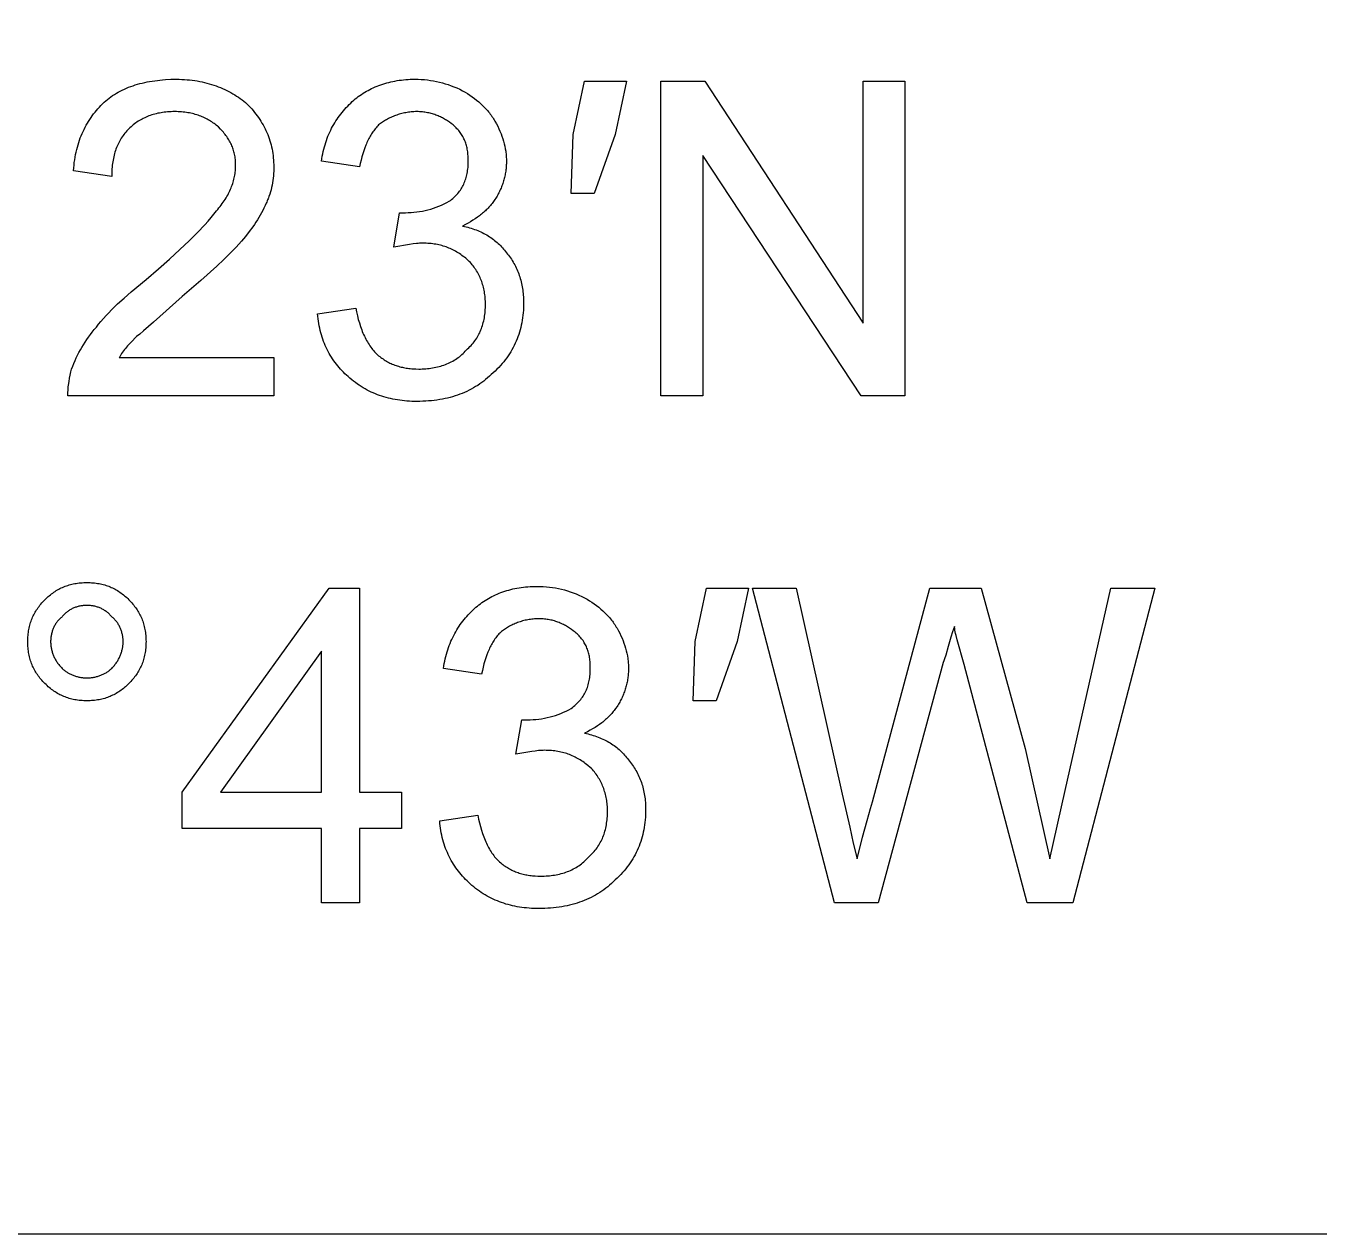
# Model space of a CAD drawing. Header units: millimetres. Extents: x 6840 to 12281, y 13072 to 17462.
# Drawn here: x 7266.2 to 7335.9, y 15221 to 15286.1 of the extents above; entities that cross this region are included whole.
import ezdxf

# ---------------------------------------------------------------- set-up
doc = ezdxf.new("R2010")
doc.units = ezdxf.units.MM
doc.header["$LTSCALE"] = 100
doc.header["$MEASUREMENT"] = 0
doc.layers.add('CUT', color=3, linetype='Continuous')
doc.layers.add('text', color=1, linetype='Continuous')

msp = doc.modelspace()

# ---------------------------------------------------------------- linework, layer by layer
at = {"layer": 'CUT'}
msp.add_lwpolyline([(7107.486, 16314.987), (8601.486, 16314.987), (8601.486, 15220.987), (7107.486, 15220.987), (7107.486, 16314.987)], dxfattribs=at)
at = {"layer": 'text'}
for points in [[(7279.595, 15268.197), (7279.595, 15266.143), (7268.506, 15266.143), (7268.507, 15266.24), (7268.51, 15266.336), (7268.516, 15266.431), (7268.523, 15266.527), (7268.533, 15266.622), (7268.544, 15266.716), (7268.57, 15266.901), (7268.601, 15267.081), (7268.636, 15267.255), (7268.673, 15267.422), (7268.711, 15267.581), (7268.77, 15267.734), (7268.832, 15267.884), (7268.896, 15268.033), (7268.963, 15268.179), (7269.033, 15268.324), (7269.106, 15268.467), (7269.183, 15268.609), (7269.263, 15268.749), (7269.347, 15268.888), (7269.434, 15269.026), (7269.525, 15269.163), (7269.621, 15269.299), (7269.72, 15269.435), (7269.824, 15269.57), (7269.933, 15269.705), (7270.046, 15269.84), (7270.165, 15269.994), (7270.291, 15270.148), (7270.424, 15270.303), (7270.564, 15270.458), (7270.711, 15270.613), (7270.863, 15270.769), (7271.188, 15271.085), (7271.537, 15271.405), (7271.909, 15271.731), (7272.716, 15272.407), (7273.38, 15272.97), (7273.988, 15273.504), (7274.54, 15274.01), (7275.039, 15274.486), (7275.484, 15274.934), (7275.878, 15275.353), (7276.056, 15275.551), (7276.221, 15275.742), (7276.374, 15275.926), (7276.515, 15276.103), (7276.581, 15276.18), (7276.645, 15276.257), (7276.706, 15276.334), (7276.765, 15276.411), (7276.822, 15276.488), (7276.876, 15276.565), (7276.929, 15276.642), (7276.978, 15276.719), (7277.026, 15276.796), (7277.071, 15276.873), (7277.115, 15276.95), (7277.155, 15277.028), (7277.194, 15277.105), (7277.231, 15277.182), (7277.265, 15277.259), (7277.298, 15277.336), (7277.328, 15277.413), (7277.356, 15277.49), (7277.382, 15277.567), (7277.406, 15277.644), (7277.428, 15277.721), (7277.448, 15277.798), (7277.466, 15277.875), (7277.482, 15277.952), (7277.496, 15278.029), (7277.508, 15278.106), (7277.519, 15278.183), (7277.527, 15278.26), (7277.533, 15278.337), (7277.538, 15278.414), (7277.541, 15278.491), (7277.542, 15278.568), (7277.541, 15278.644), (7277.538, 15278.719), (7277.533, 15278.794), (7277.527, 15278.867), (7277.519, 15278.939), (7277.509, 15279.009), (7277.497, 15279.079), (7277.484, 15279.149), (7277.468, 15279.217), (7277.451, 15279.284), (7277.432, 15279.35), (7277.412, 15279.416), (7277.389, 15279.481), (7277.365, 15279.545), (7277.338, 15279.609), (7277.311, 15279.672), (7277.281, 15279.734), (7277.249, 15279.796), (7277.216, 15279.857), (7277.181, 15279.917), (7277.144, 15279.978), (7277.105, 15280.037), (7277.064, 15280.097), (7277.022, 15280.156), (7276.977, 15280.215), (7276.931, 15280.273), (7276.884, 15280.332), (7276.834, 15280.39), (7276.783, 15280.448), (7276.729, 15280.506), (7276.617, 15280.621), (7276.559, 15280.669), (7276.501, 15280.715), (7276.441, 15280.76), (7276.381, 15280.804), (7276.32, 15280.847), (7276.259, 15280.888), (7276.196, 15280.928), (7276.133, 15280.966), (7276.069, 15281.004), (7276.003, 15281.039), (7275.937, 15281.074), (7275.87, 15281.107), (7275.802, 15281.138), (7275.733, 15281.169), (7275.662, 15281.197), (7275.591, 15281.225), (7275.518, 15281.25), (7275.444, 15281.274), (7275.368, 15281.297), (7275.292, 15281.318), (7275.214, 15281.338), (7275.134, 15281.356), (7275.054, 15281.372), (7274.971, 15281.387), (7274.888, 15281.4), (7274.802, 15281.411), (7274.715, 15281.421), (7274.627, 15281.429), (7274.537, 15281.435), (7274.445, 15281.439), (7274.351, 15281.442), (7274.256, 15281.443), (7274.16, 15281.442), (7274.066, 15281.439), (7273.972, 15281.435), (7273.88, 15281.428), (7273.789, 15281.42), (7273.7, 15281.41), (7273.611, 15281.399), (7273.524, 15281.385), (7273.438, 15281.37), (7273.353, 15281.353), (7273.27, 15281.334), (7273.187, 15281.313), (7273.106, 15281.29), (7273.026, 15281.266), (7272.947, 15281.24), (7272.87, 15281.212), (7272.793, 15281.182), (7272.718, 15281.15), (7272.644, 15281.117), (7272.571, 15281.082), (7272.5, 15281.045), (7272.429, 15281.006), (7272.36, 15280.965), (7272.292, 15280.923), (7272.225, 15280.879), (7272.16, 15280.833), (7272.095, 15280.785), (7272.032, 15280.735), (7271.97, 15280.684), (7271.909, 15280.631), (7271.85, 15280.576), (7271.791, 15280.519), (7271.735, 15280.46), (7271.68, 15280.401), (7271.626, 15280.34), (7271.575, 15280.278), (7271.525, 15280.214), (7271.477, 15280.15), (7271.431, 15280.084), (7271.387, 15280.016), (7271.345, 15279.948), (7271.304, 15279.878), (7271.265, 15279.806), (7271.228, 15279.734), (7271.193, 15279.659), (7271.16, 15279.584), (7271.128, 15279.506), (7271.098, 15279.428), (7271.07, 15279.347), (7271.044, 15279.266), (7271.02, 15279.183), (7270.997, 15279.098), (7270.976, 15279.011), (7270.958, 15278.923), (7270.94, 15278.834), (7270.925, 15278.743), (7270.912, 15278.65), (7270.9, 15278.555), (7270.89, 15278.459), (7270.882, 15278.361), (7270.875, 15278.261), (7270.871, 15278.16), (7270.868, 15278.057), (7270.867, 15277.952), (7268.814, 15278.26), (7268.825, 15278.412), (7268.839, 15278.562), (7268.856, 15278.708), (7268.876, 15278.852), (7268.899, 15278.993), (7268.924, 15279.132), (7268.953, 15279.267), (7268.984, 15279.4), (7269.018, 15279.531), (7269.054, 15279.659), (7269.093, 15279.784), (7269.135, 15279.908), (7269.179, 15280.028), (7269.226, 15280.147), (7269.275, 15280.263), (7269.327, 15280.377), (7269.381, 15280.49), (7269.438, 15280.6), (7269.497, 15280.708), (7269.558, 15280.814), (7269.621, 15280.918), (7269.687, 15281.02), (7269.755, 15281.121), (7269.824, 15281.22), (7269.896, 15281.317), (7269.971, 15281.413), (7270.047, 15281.507), (7270.125, 15281.599), (7270.205, 15281.691), (7270.287, 15281.78), (7270.371, 15281.869), (7270.457, 15281.956), (7270.544, 15282.032), (7270.635, 15282.105), (7270.727, 15282.176), (7270.822, 15282.245), (7270.919, 15282.311), (7271.019, 15282.375), (7271.121, 15282.436), (7271.225, 15282.495), (7271.331, 15282.552), (7271.44, 15282.606), (7271.551, 15282.658), (7271.664, 15282.707), (7271.779, 15282.754), (7271.897, 15282.798), (7272.016, 15282.841), (7272.138, 15282.88), (7272.262, 15282.918), (7272.388, 15282.953), (7272.516, 15282.985), (7272.646, 15283.015), (7272.778, 15283.043), (7272.912, 15283.068), (7273.048, 15283.091), (7273.186, 15283.111), (7273.326, 15283.129), (7273.467, 15283.145), (7273.611, 15283.158), (7273.757, 15283.169), (7274.054, 15283.184), (7274.358, 15283.188), (7274.502, 15283.187), (7274.645, 15283.182), (7274.786, 15283.175), (7274.926, 15283.165), (7275.065, 15283.152), (7275.202, 15283.136), (7275.338, 15283.117), (7275.472, 15283.095), (7275.605, 15283.071), (7275.736, 15283.044), (7275.866, 15283.015), (7275.994, 15282.983), (7276.12, 15282.948), (7276.245, 15282.911), (7276.368, 15282.871), (7276.489, 15282.829), (7276.608, 15282.784), (7276.726, 15282.738), (7276.842, 15282.688), (7276.956, 15282.637), (7277.067, 15282.583), (7277.177, 15282.527), (7277.285, 15282.469), (7277.391, 15282.409), (7277.494, 15282.346), (7277.596, 15282.282), (7277.695, 15282.215), (7277.792, 15282.147), (7277.887, 15282.076), (7277.98, 15282.004), (7278.07, 15281.93), (7278.158, 15281.854), (7278.243, 15281.766), (7278.326, 15281.678), (7278.407, 15281.588), (7278.485, 15281.497), (7278.56, 15281.405), (7278.633, 15281.312), (7278.704, 15281.218), (7278.772, 15281.122), (7278.838, 15281.025), (7278.901, 15280.927), (7278.961, 15280.828), (7279.019, 15280.727), (7279.074, 15280.626), (7279.126, 15280.523), (7279.176, 15280.419), (7279.223, 15280.313), (7279.267, 15280.207), (7279.309, 15280.099), (7279.348, 15279.99), (7279.384, 15279.88), (7279.417, 15279.769), (7279.448, 15279.656), (7279.476, 15279.543), (7279.5, 15279.428), (7279.523, 15279.312), (7279.542, 15279.194), (7279.558, 15279.076), (7279.571, 15278.956), (7279.582, 15278.835), (7279.589, 15278.713), (7279.594, 15278.59), (7279.595, 15278.465), (7279.594, 15278.348), (7279.59, 15278.23), (7279.584, 15278.109), (7279.574, 15277.987), (7279.562, 15277.864), (7279.546, 15277.739), (7279.528, 15277.615), (7279.505, 15277.49), (7279.479, 15277.364), (7279.45, 15277.24), (7279.416, 15277.116), (7279.379, 15276.992), (7279.337, 15276.87), (7279.314, 15276.81), (7279.291, 15276.75), (7279.266, 15276.69), (7279.24, 15276.631), (7279.213, 15276.572), (7279.184, 15276.514), (7279.125, 15276.38), (7279.064, 15276.249), (7279, 15276.119), (7278.933, 15275.991), (7278.862, 15275.864), (7278.789, 15275.738), (7278.713, 15275.612), (7278.633, 15275.487), (7278.549, 15275.362), (7278.461, 15275.237), (7278.275, 15274.984), (7278.071, 15274.726), (7277.85, 15274.46), (7277.565, 15274.147), (7277.251, 15273.822), (7276.906, 15273.482), (7276.528, 15273.126), (7275.669, 15272.352), (7274.666, 15271.483), (7273.126, 15270.097), (7272.587, 15269.634), (7272.375, 15269.461), (7272.202, 15269.326), (7271.913, 15269.034), (7271.783, 15268.897), (7271.722, 15268.829), (7271.663, 15268.762), (7271.607, 15268.694), (7271.552, 15268.627), (7271.501, 15268.558), (7271.451, 15268.489), (7271.404, 15268.419), (7271.36, 15268.347), (7271.338, 15268.31), (7271.318, 15268.273), (7271.298, 15268.235), (7271.278, 15268.197), (7279.595, 15268.197)], [(7281.957, 15270.559), (7284.01, 15270.867), (7284.051, 15270.657), (7284.097, 15270.453), (7284.148, 15270.254), (7284.203, 15270.061), (7284.263, 15269.874), (7284.295, 15269.783), (7284.328, 15269.693), (7284.362, 15269.606), (7284.398, 15269.519), (7284.435, 15269.435), (7284.472, 15269.352), (7284.512, 15269.271), (7284.552, 15269.192), (7284.593, 15269.115), (7284.636, 15269.04), (7284.68, 15268.966), (7284.725, 15268.895), (7284.772, 15268.826), (7284.819, 15268.759), (7284.868, 15268.693), (7284.918, 15268.63), (7284.969, 15268.57), (7285.021, 15268.511), (7285.075, 15268.455), (7285.129, 15268.401), (7285.185, 15268.349), (7285.243, 15268.3), (7285.301, 15268.252), (7285.359, 15268.207), (7285.419, 15268.163), (7285.478, 15268.121), (7285.539, 15268.081), (7285.6, 15268.043), (7285.662, 15268.006), (7285.724, 15267.971), (7285.787, 15267.937), (7285.85, 15267.905), (7285.914, 15267.875), (7285.979, 15267.847), (7286.044, 15267.82), (7286.11, 15267.794), (7286.177, 15267.77), (7286.244, 15267.748), (7286.311, 15267.727), (7286.38, 15267.707), (7286.449, 15267.689), (7286.518, 15267.673), (7286.588, 15267.658), (7286.659, 15267.644), (7286.73, 15267.632), (7286.802, 15267.621), (7286.875, 15267.611), (7286.948, 15267.603), (7287.021, 15267.596), (7287.096, 15267.591), (7287.246, 15267.583), (7287.399, 15267.581), (7287.495, 15267.582), (7287.59, 15267.585), (7287.685, 15267.589), (7287.779, 15267.596), (7287.872, 15267.604), (7287.964, 15267.614), (7288.056, 15267.626), (7288.147, 15267.64), (7288.236, 15267.656), (7288.325, 15267.674), (7288.413, 15267.694), (7288.5, 15267.716), (7288.586, 15267.74), (7288.67, 15267.766), (7288.754, 15267.795), (7288.836, 15267.825), (7288.918, 15267.857), (7288.998, 15267.892), (7289.076, 15267.928), (7289.154, 15267.967), (7289.23, 15268.008), (7289.304, 15268.051), (7289.378, 15268.096), (7289.449, 15268.144), (7289.52, 15268.194), (7289.588, 15268.246), (7289.655, 15268.3), (7289.721, 15268.357), (7289.785, 15268.416), (7289.847, 15268.478), (7289.907, 15268.542), (7289.966, 15268.608), (7290.032, 15268.666), (7290.096, 15268.726), (7290.157, 15268.786), (7290.216, 15268.848), (7290.273, 15268.912), (7290.328, 15268.976), (7290.38, 15269.041), (7290.43, 15269.108), (7290.477, 15269.176), (7290.523, 15269.245), (7290.566, 15269.316), (7290.607, 15269.387), (7290.645, 15269.46), (7290.682, 15269.534), (7290.717, 15269.609), (7290.749, 15269.686), (7290.779, 15269.763), (7290.807, 15269.842), (7290.833, 15269.922), (7290.857, 15270.004), (7290.879, 15270.086), (7290.899, 15270.17), (7290.917, 15270.254), (7290.933, 15270.34), (7290.947, 15270.428), (7290.96, 15270.516), (7290.97, 15270.606), (7290.978, 15270.697), (7290.985, 15270.789), (7290.989, 15270.882), (7290.992, 15270.976), (7290.993, 15271.072), (7290.992, 15271.158), (7290.989, 15271.244), (7290.985, 15271.329), (7290.978, 15271.414), (7290.97, 15271.497), (7290.96, 15271.58), (7290.948, 15271.663), (7290.935, 15271.744), (7290.92, 15271.825), (7290.902, 15271.905), (7290.884, 15271.984), (7290.863, 15272.063), (7290.84, 15272.141), (7290.816, 15272.217), (7290.79, 15272.293), (7290.762, 15272.368), (7290.732, 15272.443), (7290.7, 15272.516), (7290.667, 15272.588), (7290.632, 15272.659), (7290.595, 15272.73), (7290.556, 15272.799), (7290.515, 15272.867), (7290.473, 15272.935), (7290.429, 15273.001), (7290.383, 15273.066), (7290.335, 15273.13), (7290.285, 15273.193), (7290.234, 15273.255), (7290.18, 15273.316), (7290.125, 15273.375), (7290.069, 15273.434), (7289.934, 15273.546), (7289.866, 15273.599), (7289.798, 15273.65), (7289.73, 15273.7), (7289.662, 15273.748), (7289.594, 15273.794), (7289.525, 15273.838), (7289.455, 15273.88), (7289.385, 15273.921), (7289.315, 15273.96), (7289.244, 15273.997), (7289.172, 15274.032), (7289.099, 15274.065), (7289.026, 15274.097), (7288.952, 15274.127), (7288.877, 15274.155), (7288.801, 15274.181), (7288.724, 15274.205), (7288.646, 15274.228), (7288.566, 15274.249), (7288.486, 15274.268), (7288.404, 15274.285), (7288.321, 15274.3), (7288.237, 15274.314), (7288.151, 15274.325), (7288.064, 15274.335), (7287.975, 15274.343), (7287.885, 15274.35), (7287.793, 15274.354), (7287.7, 15274.357), (7287.604, 15274.358), (7287.526, 15274.357), (7287.445, 15274.353), (7287.362, 15274.348), (7287.277, 15274.34), (7287.099, 15274.32), (7286.911, 15274.294), (7286.064, 15274.152), (7286.372, 15276.001), (7286.68, 15276.001), (7286.834, 15276.003), (7286.988, 15276.01), (7287.142, 15276.022), (7287.295, 15276.039), (7287.447, 15276.061), (7287.599, 15276.087), (7287.75, 15276.119), (7287.899, 15276.155), (7288.048, 15276.196), (7288.195, 15276.241), (7288.341, 15276.292), (7288.485, 15276.347), (7288.627, 15276.407), (7288.768, 15276.472), (7288.906, 15276.542), (7289.042, 15276.617), (7289.108, 15276.666), (7289.172, 15276.715), (7289.233, 15276.767), (7289.292, 15276.819), (7289.349, 15276.872), (7289.403, 15276.927), (7289.456, 15276.983), (7289.505, 15277.04), (7289.553, 15277.099), (7289.598, 15277.158), (7289.642, 15277.219), (7289.683, 15277.281), (7289.721, 15277.344), (7289.758, 15277.409), (7289.792, 15277.474), (7289.825, 15277.541), (7289.855, 15277.609), (7289.883, 15277.678), (7289.909, 15277.748), (7289.933, 15277.82), (7289.955, 15277.893), (7289.975, 15277.967), (7289.993, 15278.042), (7290.009, 15278.118), (7290.023, 15278.196), (7290.035, 15278.275), (7290.046, 15278.355), (7290.054, 15278.436), (7290.06, 15278.519), (7290.065, 15278.602), (7290.068, 15278.687), (7290.069, 15278.773), (7290.066, 15278.925), (7290.063, 15278.999), (7290.059, 15279.072), (7290.053, 15279.143), (7290.046, 15279.214), (7290.037, 15279.284), (7290.027, 15279.352), (7290.015, 15279.42), (7290.002, 15279.486), (7289.987, 15279.552), (7289.971, 15279.616), (7289.953, 15279.679), (7289.933, 15279.742), (7289.912, 15279.803), (7289.889, 15279.864), (7289.864, 15279.924), (7289.837, 15279.983), (7289.808, 15280.041), (7289.778, 15280.098), (7289.745, 15280.154), (7289.711, 15280.209), (7289.674, 15280.264), (7289.635, 15280.318), (7289.595, 15280.371), (7289.552, 15280.424), (7289.507, 15280.475), (7289.459, 15280.526), (7289.41, 15280.577), (7289.358, 15280.627), (7289.304, 15280.676), (7289.247, 15280.724), (7289.15, 15280.8), (7289.05, 15280.873), (7288.947, 15280.943), (7288.894, 15280.977), (7288.841, 15281.01), (7288.787, 15281.042), (7288.733, 15281.073), (7288.677, 15281.103), (7288.621, 15281.132), (7288.564, 15281.16), (7288.506, 15281.187), (7288.447, 15281.213), (7288.387, 15281.237), (7288.327, 15281.261), (7288.265, 15281.283), (7288.203, 15281.304), (7288.139, 15281.324), (7288.075, 15281.342), (7288.009, 15281.359), (7287.943, 15281.374), (7287.875, 15281.388), (7287.807, 15281.401), (7287.737, 15281.412), (7287.667, 15281.421), (7287.595, 15281.429), (7287.522, 15281.435), (7287.448, 15281.439), (7287.373, 15281.442), (7287.296, 15281.443), (7287.22, 15281.442), (7287.143, 15281.439), (7287.068, 15281.435), (7286.993, 15281.429), (7286.919, 15281.421), (7286.846, 15281.412), (7286.773, 15281.401), (7286.701, 15281.388), (7286.63, 15281.374), (7286.559, 15281.359), (7286.49, 15281.342), (7286.421, 15281.324), (7286.353, 15281.304), (7286.286, 15281.283), (7286.219, 15281.261), (7286.154, 15281.237), (7286.089, 15281.213), (7286.026, 15281.187), (7285.963, 15281.16), (7285.901, 15281.132), (7285.841, 15281.103), (7285.781, 15281.073), (7285.722, 15281.042), (7285.665, 15281.01), (7285.608, 15280.977), (7285.552, 15280.943), (7285.498, 15280.908), (7285.445, 15280.873), (7285.392, 15280.837), (7285.341, 15280.8), (7285.291, 15280.762), (7285.243, 15280.724), (7285.195, 15280.675), (7285.149, 15280.625), (7285.104, 15280.574), (7285.059, 15280.522), (7285.017, 15280.468), (7284.975, 15280.413), (7284.934, 15280.357), (7284.894, 15280.299), (7284.856, 15280.24), (7284.818, 15280.179), (7284.782, 15280.118), (7284.746, 15280.054), (7284.712, 15279.99), (7284.678, 15279.924), (7284.645, 15279.856), (7284.614, 15279.787), (7284.583, 15279.717), (7284.553, 15279.644), (7284.496, 15279.496), (7284.442, 15279.341), (7284.391, 15279.179), (7284.343, 15279.011), (7284.298, 15278.836), (7284.256, 15278.654), (7284.216, 15278.465), (7282.162, 15278.773), (7282.183, 15278.907), (7282.205, 15279.038), (7282.231, 15279.167), (7282.258, 15279.293), (7282.288, 15279.418), (7282.32, 15279.54), (7282.355, 15279.66), (7282.392, 15279.777), (7282.431, 15279.893), (7282.472, 15280.007), (7282.515, 15280.118), (7282.561, 15280.228), (7282.609, 15280.335), (7282.659, 15280.441), (7282.711, 15280.545), (7282.765, 15280.647), (7282.822, 15280.747), (7282.88, 15280.846), (7282.941, 15280.942), (7283.003, 15281.037), (7283.068, 15281.131), (7283.135, 15281.222), (7283.203, 15281.312), (7283.274, 15281.401), (7283.347, 15281.488), (7283.421, 15281.574), (7283.498, 15281.658), (7283.576, 15281.741), (7283.656, 15281.822), (7283.738, 15281.902), (7283.822, 15281.981), (7283.908, 15282.059), (7283.986, 15282.125), (7284.065, 15282.19), (7284.147, 15282.253), (7284.23, 15282.314), (7284.315, 15282.373), (7284.402, 15282.43), (7284.49, 15282.485), (7284.58, 15282.539), (7284.672, 15282.59), (7284.765, 15282.639), (7284.86, 15282.687), (7284.956, 15282.732), (7285.055, 15282.775), (7285.154, 15282.817), (7285.255, 15282.856), (7285.358, 15282.893), (7285.462, 15282.928), (7285.568, 15282.961), (7285.675, 15282.992), (7285.784, 15283.02), (7285.894, 15283.047), (7286.005, 15283.071), (7286.118, 15283.093), (7286.232, 15283.113), (7286.348, 15283.13), (7286.465, 15283.146), (7286.583, 15283.159), (7286.703, 15283.169), (7286.824, 15283.178), (7286.946, 15283.184), (7287.069, 15283.187), (7287.194, 15283.188), (7287.366, 15283.186), (7287.535, 15283.179), (7287.703, 15283.167), (7287.869, 15283.15), (7288.033, 15283.128), (7288.195, 15283.102), (7288.356, 15283.07), (7288.516, 15283.034), (7288.674, 15282.993), (7288.831, 15282.948), (7288.987, 15282.897), (7289.143, 15282.842), (7289.298, 15282.782), (7289.452, 15282.717), (7289.606, 15282.647), (7289.761, 15282.572), (7289.894, 15282.494), (7290.025, 15282.413), (7290.153, 15282.33), (7290.279, 15282.243), (7290.401, 15282.154), (7290.52, 15282.061), (7290.636, 15281.966), (7290.749, 15281.866), (7290.858, 15281.763), (7290.911, 15281.711), (7290.963, 15281.657), (7291.014, 15281.602), (7291.064, 15281.546), (7291.113, 15281.489), (7291.161, 15281.432), (7291.208, 15281.373), (7291.254, 15281.313), (7291.299, 15281.252), (7291.343, 15281.189), (7291.385, 15281.126), (7291.427, 15281.062), (7291.467, 15280.996), (7291.506, 15280.929), (7291.581, 15280.795), (7291.651, 15280.66), (7291.715, 15280.525), (7291.776, 15280.39), (7291.831, 15280.256), (7291.882, 15280.121), (7291.927, 15279.986), (7291.968, 15279.851), (7292.004, 15279.716), (7292.036, 15279.582), (7292.062, 15279.447), (7292.084, 15279.312), (7292.093, 15279.245), (7292.101, 15279.177), (7292.107, 15279.11), (7292.113, 15279.043), (7292.117, 15278.975), (7292.12, 15278.908), (7292.122, 15278.84), (7292.122, 15278.773), (7292.122, 15278.706), (7292.12, 15278.638), (7292.117, 15278.571), (7292.113, 15278.504), (7292.107, 15278.437), (7292.101, 15278.369), (7292.093, 15278.302), (7292.084, 15278.236), (7292.073, 15278.169), (7292.062, 15278.102), (7292.049, 15278.036), (7292.036, 15277.97), (7292.021, 15277.904), (7292.004, 15277.838), (7291.987, 15277.773), (7291.968, 15277.708), (7291.948, 15277.643), (7291.927, 15277.578), (7291.905, 15277.514), (7291.882, 15277.45), (7291.857, 15277.387), (7291.831, 15277.324), (7291.804, 15277.261), (7291.776, 15277.199), (7291.746, 15277.137), (7291.715, 15277.076), (7291.684, 15277.015), (7291.651, 15276.955), (7291.616, 15276.895), (7291.581, 15276.836), (7291.544, 15276.778), (7291.506, 15276.719), (7291.428, 15276.606), (7291.388, 15276.551), (7291.347, 15276.498), (7291.305, 15276.445), (7291.263, 15276.393), (7291.22, 15276.342), (7291.176, 15276.293), (7291.131, 15276.244), (7291.085, 15276.196), (7291.038, 15276.149), (7290.99, 15276.102), (7290.941, 15276.057), (7290.891, 15276.012), (7290.84, 15275.967), (7290.787, 15275.924), (7290.734, 15275.881), (7290.679, 15275.838), (7290.566, 15275.755), (7290.447, 15275.673), (7290.322, 15275.593), (7290.191, 15275.514), (7290.055, 15275.436), (7289.911, 15275.359), (7289.761, 15275.282), (7289.856, 15275.262), (7289.951, 15275.24), (7290.044, 15275.216), (7290.136, 15275.191), (7290.226, 15275.164), (7290.316, 15275.135), (7290.404, 15275.104), (7290.491, 15275.072), (7290.576, 15275.038), (7290.66, 15275.002), (7290.742, 15274.965), (7290.824, 15274.926), (7290.903, 15274.886), (7290.982, 15274.844), (7291.059, 15274.801), (7291.134, 15274.756), (7291.208, 15274.709), (7291.28, 15274.661), (7291.351, 15274.612), (7291.42, 15274.561), (7291.488, 15274.509), (7291.554, 15274.455), (7291.618, 15274.4), (7291.681, 15274.343), (7291.742, 15274.286), (7291.802, 15274.226), (7291.859, 15274.166), (7291.915, 15274.104), (7291.97, 15274.041), (7292.022, 15273.977), (7292.073, 15273.911), (7292.122, 15273.844), (7292.179, 15273.776), (7292.234, 15273.707), (7292.287, 15273.637), (7292.339, 15273.565), (7292.388, 15273.493), (7292.436, 15273.419), (7292.482, 15273.344), (7292.527, 15273.268), (7292.569, 15273.192), (7292.61, 15273.114), (7292.648, 15273.035), (7292.685, 15272.955), (7292.721, 15272.874), (7292.754, 15272.792), (7292.786, 15272.709), (7292.815, 15272.625), (7292.843, 15272.54), (7292.869, 15272.455), (7292.894, 15272.368), (7292.916, 15272.281), (7292.937, 15272.193), (7292.956, 15272.104), (7292.973, 15272.014), (7292.989, 15271.924), (7293.002, 15271.833), (7293.014, 15271.741), (7293.024, 15271.648), (7293.032, 15271.555), (7293.038, 15271.461), (7293.043, 15271.366), (7293.045, 15271.271), (7293.046, 15271.175), (7293.045, 15271.031), (7293.04, 15270.89), (7293.033, 15270.75), (7293.022, 15270.611), (7293.008, 15270.475), (7292.992, 15270.34), (7292.972, 15270.207), (7292.948, 15270.076), (7292.922, 15269.946), (7292.893, 15269.818), (7292.86, 15269.691), (7292.824, 15269.567), (7292.785, 15269.443), (7292.743, 15269.321), (7292.697, 15269.201), (7292.648, 15269.083), (7292.596, 15268.965), (7292.541, 15268.85), (7292.482, 15268.736), (7292.42, 15268.623), (7292.354, 15268.511), (7292.285, 15268.401), (7292.213, 15268.293), (7292.137, 15268.186), (7292.057, 15268.08), (7291.974, 15267.975), (7291.888, 15267.872), (7291.798, 15267.77), (7291.705, 15267.67), (7291.608, 15267.57), (7291.508, 15267.472), (7291.403, 15267.376), (7291.306, 15267.281), (7291.207, 15267.189), (7291.106, 15267.1), (7291.004, 15267.015), (7290.899, 15266.932), (7290.793, 15266.852), (7290.684, 15266.775), (7290.574, 15266.702), (7290.462, 15266.631), (7290.347, 15266.563), (7290.231, 15266.499), (7290.113, 15266.437), (7289.993, 15266.378), (7289.87, 15266.323), (7289.746, 15266.27), (7289.619, 15266.22), (7289.491, 15266.174), (7289.36, 15266.13), (7289.227, 15266.09), (7289.092, 15266.052), (7288.955, 15266.017), (7288.815, 15265.986), (7288.674, 15265.957), (7288.53, 15265.932), (7288.384, 15265.909), (7288.235, 15265.889), (7288.085, 15265.873), (7287.932, 15265.859), (7287.776, 15265.849), (7287.619, 15265.841), (7287.459, 15265.837), (7287.296, 15265.835), (7287.162, 15265.837), (7287.029, 15265.84), (7286.897, 15265.846), (7286.767, 15265.855), (7286.637, 15265.866), (7286.509, 15265.879), (7286.382, 15265.895), (7286.257, 15265.914), (7286.132, 15265.935), (7286.009, 15265.959), (7285.887, 15265.985), (7285.766, 15266.014), (7285.646, 15266.046), (7285.527, 15266.08), (7285.41, 15266.117), (7285.294, 15266.156), (7285.179, 15266.198), (7285.065, 15266.243), (7284.953, 15266.291), (7284.841, 15266.342), (7284.731, 15266.395), (7284.622, 15266.451), (7284.515, 15266.51), (7284.408, 15266.572), (7284.303, 15266.636), (7284.199, 15266.704), (7284.096, 15266.774), (7283.994, 15266.847), (7283.894, 15266.924), (7283.795, 15267.003), (7283.697, 15267.085), (7283.6, 15267.17), (7283.514, 15267.248), (7283.43, 15267.328), (7283.348, 15267.409), (7283.268, 15267.493), (7283.19, 15267.578), (7283.114, 15267.665), (7283.04, 15267.753), (7282.968, 15267.844), (7282.898, 15267.936), (7282.83, 15268.031), (7282.764, 15268.126), (7282.701, 15268.224), (7282.64, 15268.324), (7282.581, 15268.425), (7282.524, 15268.528), (7282.47, 15268.633), (7282.418, 15268.74), (7282.369, 15268.849), (7282.322, 15268.959), (7282.278, 15269.071), (7282.236, 15269.185), (7282.197, 15269.301), (7282.161, 15269.419), (7282.127, 15269.538), (7282.096, 15269.659), (7282.067, 15269.783), (7282.042, 15269.907), (7282.019, 15270.034), (7281.999, 15270.162), (7281.982, 15270.293), (7281.968, 15270.425), (7281.957, 15270.559)], [(7295.613, 15277.028), (7295.716, 15280.211), (7296.332, 15283.086), (7298.591, 15283.086), (7297.975, 15280.211), (7296.846, 15277.028), (7295.613, 15277.028)], [(7300.439, 15266.143), (7300.439, 15283.086), (7302.801, 15283.086), (7311.323, 15270.045), (7311.323, 15283.086), (7313.582, 15283.086), (7313.582, 15266.143), (7311.221, 15266.143), (7302.698, 15279.081), (7302.698, 15266.143), (7300.439, 15266.143)], [(7266.349, 15252.898), (7266.35, 15252.984), (7266.353, 15253.068), (7266.357, 15253.152), (7266.364, 15253.235), (7266.372, 15253.316), (7266.382, 15253.396), (7266.394, 15253.476), (7266.407, 15253.554), (7266.422, 15253.631), (7266.44, 15253.707), (7266.459, 15253.782), (7266.479, 15253.856), (7266.502, 15253.929), (7266.526, 15254.001), (7266.552, 15254.072), (7266.58, 15254.143), (7266.61, 15254.212), (7266.642, 15254.28), (7266.675, 15254.348), (7266.71, 15254.415), (7266.747, 15254.481), (7266.786, 15254.546), (7266.827, 15254.61), (7266.869, 15254.674), (7266.913, 15254.736), (7266.959, 15254.798), (7267.007, 15254.86), (7267.057, 15254.92), (7267.108, 15254.98), (7267.162, 15255.04), (7267.217, 15255.098), (7267.273, 15255.157), (7267.332, 15255.213), (7267.39, 15255.268), (7267.45, 15255.322), (7267.51, 15255.373), (7267.57, 15255.423), (7267.632, 15255.471), (7267.694, 15255.517), (7267.756, 15255.561), (7267.82, 15255.603), (7267.884, 15255.644), (7267.949, 15255.683), (7268.015, 15255.72), (7268.082, 15255.755), (7268.15, 15255.788), (7268.218, 15255.82), (7268.287, 15255.85), (7268.358, 15255.878), (7268.429, 15255.904), (7268.501, 15255.928), (7268.574, 15255.951), (7268.648, 15255.971), (7268.723, 15255.99), (7268.799, 15256.008), (7268.876, 15256.023), (7268.954, 15256.036), (7269.034, 15256.048), (7269.114, 15256.058), (7269.195, 15256.066), (7269.278, 15256.073), (7269.362, 15256.077), (7269.446, 15256.08), (7269.532, 15256.081), (7269.618, 15256.08), (7269.703, 15256.077), (7269.787, 15256.073), (7269.87, 15256.066), (7269.951, 15256.058), (7270.031, 15256.048), (7270.11, 15256.036), (7270.189, 15256.023), (7270.266, 15256.008), (7270.342, 15255.99), (7270.417, 15255.971), (7270.491, 15255.951), (7270.564, 15255.928), (7270.636, 15255.904), (7270.707, 15255.878), (7270.777, 15255.85), (7270.847, 15255.82), (7270.915, 15255.788), (7270.983, 15255.755), (7271.05, 15255.72), (7271.116, 15255.683), (7271.181, 15255.644), (7271.245, 15255.603), (7271.308, 15255.561), (7271.371, 15255.517), (7271.433, 15255.471), (7271.495, 15255.423), (7271.555, 15255.373), (7271.615, 15255.322), (7271.675, 15255.268), (7271.733, 15255.213), (7271.791, 15255.157), (7271.848, 15255.098), (7271.903, 15255.04), (7271.957, 15254.98), (7272.008, 15254.92), (7272.058, 15254.86), (7272.105, 15254.798), (7272.152, 15254.736), (7272.196, 15254.674), (7272.238, 15254.61), (7272.279, 15254.546), (7272.318, 15254.481), (7272.355, 15254.415), (7272.39, 15254.348), (7272.423, 15254.28), (7272.455, 15254.212), (7272.485, 15254.143), (7272.512, 15254.072), (7272.539, 15254.001), (7272.563, 15253.929), (7272.586, 15253.856), (7272.606, 15253.782), (7272.625, 15253.707), (7272.642, 15253.631), (7272.658, 15253.554), (7272.671, 15253.476), (7272.683, 15253.396), (7272.693, 15253.316), (7272.701, 15253.235), (7272.707, 15253.152), (7272.712, 15253.068), (7272.715, 15252.984), (7272.716, 15252.898), (7272.715, 15252.812), (7272.712, 15252.727), (7272.707, 15252.643), (7272.701, 15252.56), (7272.693, 15252.479), (7272.683, 15252.399), (7272.671, 15252.319), (7272.658, 15252.241), (7272.642, 15252.164), (7272.625, 15252.088), (7272.606, 15252.013), (7272.586, 15251.939), (7272.563, 15251.866), (7272.539, 15251.794), (7272.512, 15251.723), (7272.485, 15251.653), (7272.455, 15251.583), (7272.423, 15251.515), (7272.39, 15251.447), (7272.355, 15251.38), (7272.318, 15251.314), (7272.279, 15251.249), (7272.238, 15251.185), (7272.196, 15251.121), (7272.152, 15251.059), (7272.105, 15250.997), (7272.058, 15250.935), (7272.008, 15250.875), (7271.957, 15250.815), (7271.903, 15250.755), (7271.848, 15250.697), (7271.791, 15250.639), (7271.733, 15250.582), (7271.675, 15250.527), (7271.615, 15250.473), (7271.555, 15250.422), (7271.495, 15250.372), (7271.433, 15250.325), (7271.371, 15250.278), (7271.308, 15250.234), (7271.245, 15250.192), (7271.181, 15250.151), (7271.116, 15250.112), (7271.05, 15250.075), (7270.983, 15250.04), (7270.915, 15250.007), (7270.847, 15249.975), (7270.777, 15249.945), (7270.707, 15249.917), (7270.636, 15249.891), (7270.564, 15249.867), (7270.491, 15249.844), (7270.417, 15249.824), (7270.342, 15249.805), (7270.266, 15249.788), (7270.189, 15249.772), (7270.11, 15249.759), (7270.031, 15249.747), (7269.951, 15249.737), (7269.87, 15249.729), (7269.787, 15249.723), (7269.703, 15249.718), (7269.618, 15249.715), (7269.532, 15249.714), (7269.446, 15249.715), (7269.362, 15249.718), (7269.278, 15249.723), (7269.195, 15249.729), (7269.114, 15249.737), (7269.034, 15249.747), (7268.954, 15249.759), (7268.876, 15249.772), (7268.799, 15249.788), (7268.723, 15249.805), (7268.648, 15249.824), (7268.574, 15249.844), (7268.501, 15249.867), (7268.429, 15249.891), (7268.358, 15249.917), (7268.287, 15249.945), (7268.218, 15249.975), (7268.15, 15250.007), (7268.082, 15250.04), (7268.015, 15250.075), (7267.949, 15250.112), (7267.884, 15250.151), (7267.82, 15250.192), (7267.756, 15250.234), (7267.694, 15250.278), (7267.632, 15250.325), (7267.57, 15250.372), (7267.51, 15250.422), (7267.45, 15250.473), (7267.39, 15250.527), (7267.332, 15250.582), (7267.273, 15250.639), (7267.217, 15250.697), (7267.162, 15250.755), (7267.108, 15250.815), (7267.057, 15250.875), (7267.007, 15250.935), (7266.959, 15250.997), (7266.913, 15251.059), (7266.869, 15251.121), (7266.827, 15251.185), (7266.786, 15251.249), (7266.747, 15251.314), (7266.71, 15251.38), (7266.675, 15251.447), (7266.642, 15251.515), (7266.61, 15251.583), (7266.58, 15251.653), (7266.552, 15251.723), (7266.526, 15251.794), (7266.502, 15251.866), (7266.479, 15251.939), (7266.459, 15252.013), (7266.44, 15252.088), (7266.422, 15252.164), (7266.407, 15252.241), (7266.394, 15252.319), (7266.382, 15252.399), (7266.372, 15252.479), (7266.364, 15252.56), (7266.357, 15252.643), (7266.353, 15252.727), (7266.35, 15252.812), (7266.349, 15252.898)], [(7288.528, 15243.246), (7290.582, 15243.554), (7290.623, 15243.344), (7290.669, 15243.14), (7290.719, 15242.941), (7290.775, 15242.748), (7290.835, 15242.561), (7290.867, 15242.47), (7290.9, 15242.38), (7290.934, 15242.292), (7290.969, 15242.206), (7291.006, 15242.122), (7291.044, 15242.039), (7291.083, 15241.958), (7291.123, 15241.879), (7291.165, 15241.802), (7291.208, 15241.727), (7291.252, 15241.653), (7291.297, 15241.582), (7291.343, 15241.513), (7291.391, 15241.445), (7291.439, 15241.38), (7291.489, 15241.317), (7291.54, 15241.257), (7291.593, 15241.198), (7291.646, 15241.142), (7291.701, 15241.088), (7291.757, 15241.036), (7291.814, 15240.987), (7291.872, 15240.939), (7291.931, 15240.894), (7291.99, 15240.85), (7292.05, 15240.808), (7292.11, 15240.768), (7292.172, 15240.73), (7292.233, 15240.693), (7292.295, 15240.658), (7292.358, 15240.624), (7292.422, 15240.592), (7292.486, 15240.562), (7292.551, 15240.534), (7292.616, 15240.506), (7292.682, 15240.481), (7292.748, 15240.457), (7292.815, 15240.435), (7292.883, 15240.414), (7292.951, 15240.394), (7293.02, 15240.376), (7293.09, 15240.36), (7293.16, 15240.345), (7293.23, 15240.331), (7293.302, 15240.319), (7293.374, 15240.308), (7293.446, 15240.298), (7293.519, 15240.29), (7293.593, 15240.283), (7293.667, 15240.278), (7293.818, 15240.27), (7293.97, 15240.268), (7294.066, 15240.269), (7294.162, 15240.271), (7294.256, 15240.276), (7294.35, 15240.282), (7294.443, 15240.291), (7294.536, 15240.301), (7294.627, 15240.313), (7294.718, 15240.327), (7294.808, 15240.343), (7294.897, 15240.361), (7294.985, 15240.381), (7295.071, 15240.403), (7295.157, 15240.427), (7295.242, 15240.453), (7295.326, 15240.481), (7295.408, 15240.512), (7295.489, 15240.544), (7295.569, 15240.578), (7295.648, 15240.615), (7295.725, 15240.654), (7295.801, 15240.695), (7295.876, 15240.738), (7295.949, 15240.783), (7296.021, 15240.831), (7296.091, 15240.881), (7296.16, 15240.933), (7296.227, 15240.987), (7296.292, 15241.044), (7296.356, 15241.103), (7296.418, 15241.165), (7296.479, 15241.228), (7296.537, 15241.295), (7296.604, 15241.353), (7296.667, 15241.413), (7296.729, 15241.473), (7296.788, 15241.535), (7296.845, 15241.598), (7296.899, 15241.663), (7296.951, 15241.728), (7297.001, 15241.795), (7297.049, 15241.863), (7297.094, 15241.932), (7297.137, 15242.003), (7297.178, 15242.074), (7297.217, 15242.147), (7297.254, 15242.221), (7297.288, 15242.296), (7297.32, 15242.373), (7297.351, 15242.45), (7297.379, 15242.529), (7297.405, 15242.609), (7297.429, 15242.69), (7297.451, 15242.773), (7297.471, 15242.856), (7297.489, 15242.941), (7297.505, 15243.027), (7297.519, 15243.115), (7297.531, 15243.203), (7297.541, 15243.293), (7297.55, 15243.384), (7297.556, 15243.476), (7297.561, 15243.569), (7297.563, 15243.663), (7297.564, 15243.759), (7297.563, 15243.845), (7297.561, 15243.931), (7297.556, 15244.016), (7297.55, 15244.1), (7297.542, 15244.184), (7297.532, 15244.267), (7297.52, 15244.35), (7297.507, 15244.431), (7297.491, 15244.512), (7297.474, 15244.592), (7297.455, 15244.671), (7297.434, 15244.75), (7297.412, 15244.828), (7297.387, 15244.904), (7297.361, 15244.98), (7297.333, 15245.055), (7297.303, 15245.129), (7297.272, 15245.203), (7297.238, 15245.275), (7297.203, 15245.346), (7297.166, 15245.417), (7297.127, 15245.486), (7297.087, 15245.554), (7297.044, 15245.622), (7297, 15245.688), (7296.954, 15245.753), (7296.906, 15245.817), (7296.857, 15245.88), (7296.805, 15245.942), (7296.752, 15246.003), (7296.697, 15246.062), (7296.64, 15246.121), (7296.505, 15246.233), (7296.438, 15246.286), (7296.37, 15246.337), (7296.302, 15246.387), (7296.234, 15246.435), (7296.165, 15246.481), (7296.096, 15246.525), (7296.027, 15246.567), (7295.957, 15246.608), (7295.886, 15246.647), (7295.815, 15246.684), (7295.744, 15246.719), (7295.671, 15246.752), (7295.598, 15246.784), (7295.524, 15246.814), (7295.448, 15246.842), (7295.372, 15246.868), (7295.295, 15246.892), (7295.217, 15246.915), (7295.138, 15246.936), (7295.058, 15246.954), (7294.976, 15246.972), (7294.893, 15246.987), (7294.809, 15247.001), (7294.723, 15247.012), (7294.636, 15247.022), (7294.547, 15247.03), (7294.457, 15247.037), (7294.365, 15247.041), (7294.271, 15247.044), (7294.176, 15247.045), (7294.098, 15247.044), (7294.017, 15247.04), (7293.934, 15247.035), (7293.849, 15247.027), (7293.67, 15247.007), (7293.483, 15246.981), (7292.636, 15246.839), (7292.944, 15248.688), (7293.252, 15248.688), (7293.406, 15248.69), (7293.56, 15248.697), (7293.713, 15248.709), (7293.866, 15248.726), (7294.019, 15248.748), (7294.17, 15248.774), (7294.321, 15248.806), (7294.471, 15248.842), (7294.62, 15248.883), (7294.767, 15248.928), (7294.913, 15248.979), (7295.057, 15249.034), (7295.199, 15249.094), (7295.339, 15249.159), (7295.477, 15249.229), (7295.613, 15249.304), (7295.68, 15249.352), (7295.743, 15249.402), (7295.805, 15249.454), (7295.864, 15249.506), (7295.921, 15249.559), (7295.975, 15249.614), (7296.027, 15249.67), (7296.077, 15249.727), (7296.125, 15249.786), (7296.17, 15249.845), (7296.213, 15249.906), (7296.254, 15249.968), (7296.293, 15250.031), (7296.329, 15250.095), (7296.364, 15250.161), (7296.396, 15250.228), (7296.427, 15250.296), (7296.455, 15250.365), (7296.481, 15250.435), (7296.505, 15250.507), (7296.527, 15250.58), (7296.547, 15250.654), (7296.565, 15250.729), (7296.581, 15250.805), (7296.595, 15250.883), (7296.607, 15250.962), (7296.617, 15251.042), (7296.626, 15251.123), (7296.632, 15251.206), (7296.637, 15251.289), (7296.639, 15251.374), (7296.64, 15251.46), (7296.638, 15251.612), (7296.635, 15251.686), (7296.63, 15251.759), (7296.624, 15251.83), (7296.617, 15251.901), (7296.609, 15251.971), (7296.598, 15252.039), (7296.587, 15252.107), (7296.574, 15252.173), (7296.559, 15252.238), (7296.543, 15252.303), (7296.525, 15252.366), (7296.505, 15252.429), (7296.484, 15252.49), (7296.46, 15252.551), (7296.435, 15252.611), (7296.409, 15252.67), (7296.38, 15252.728), (7296.349, 15252.785), (7296.317, 15252.841), (7296.282, 15252.896), (7296.246, 15252.951), (7296.207, 15253.005), (7296.166, 15253.058), (7296.123, 15253.111), (7296.078, 15253.162), (7296.031, 15253.213), (7295.981, 15253.264), (7295.929, 15253.313), (7295.875, 15253.363), (7295.819, 15253.411), (7295.721, 15253.487), (7295.621, 15253.56), (7295.518, 15253.63), (7295.466, 15253.664), (7295.413, 15253.697), (7295.359, 15253.729), (7295.304, 15253.76), (7295.249, 15253.79), (7295.192, 15253.819), (7295.135, 15253.847), (7295.077, 15253.874), (7295.018, 15253.9), (7294.959, 15253.924), (7294.898, 15253.948), (7294.837, 15253.97), (7294.774, 15253.991), (7294.711, 15254.011), (7294.646, 15254.029), (7294.581, 15254.046), (7294.514, 15254.061), (7294.447, 15254.075), (7294.378, 15254.088), (7294.309, 15254.099), (7294.238, 15254.108), (7294.166, 15254.116), (7294.093, 15254.122), (7294.019, 15254.126), (7293.944, 15254.129), (7293.868, 15254.13), (7293.791, 15254.129), (7293.715, 15254.126), (7293.64, 15254.122), (7293.565, 15254.116), (7293.491, 15254.108), (7293.417, 15254.099), (7293.345, 15254.088), (7293.273, 15254.075), (7293.201, 15254.061), (7293.131, 15254.046), (7293.061, 15254.029), (7292.992, 15254.011), (7292.924, 15253.991), (7292.857, 15253.97), (7292.791, 15253.948), (7292.725, 15253.924), (7292.661, 15253.9), (7292.597, 15253.874), (7292.535, 15253.847), (7292.473, 15253.819), (7292.412, 15253.79), (7292.353, 15253.76), (7292.294, 15253.729), (7292.236, 15253.697), (7292.179, 15253.664), (7292.124, 15253.63), (7292.069, 15253.595), (7292.016, 15253.56), (7291.964, 15253.524), (7291.913, 15253.487), (7291.863, 15253.449), (7291.814, 15253.411), (7291.767, 15253.362), (7291.72, 15253.312), (7291.675, 15253.261), (7291.631, 15253.209), (7291.588, 15253.155), (7291.546, 15253.1), (7291.506, 15253.043), (7291.466, 15252.986), (7291.427, 15252.927), (7291.39, 15252.866), (7291.353, 15252.805), (7291.318, 15252.741), (7291.283, 15252.677), (7291.25, 15252.611), (7291.217, 15252.543), (7291.185, 15252.474), (7291.154, 15252.403), (7291.124, 15252.331), (7291.067, 15252.183), (7291.013, 15252.027), (7290.962, 15251.866), (7290.914, 15251.698), (7290.869, 15251.523), (7290.827, 15251.341), (7290.787, 15251.152), (7288.734, 15251.46), (7288.754, 15251.594), (7288.777, 15251.725), (7288.802, 15251.854), (7288.83, 15251.98), (7288.86, 15252.105), (7288.892, 15252.227), (7288.926, 15252.347), (7288.963, 15252.464), (7289.002, 15252.58), (7289.043, 15252.694), (7289.087, 15252.805), (7289.133, 15252.915), (7289.18, 15253.022), (7289.231, 15253.128), (7289.283, 15253.232), (7289.337, 15253.334), (7289.393, 15253.434), (7289.452, 15253.533), (7289.512, 15253.629), (7289.575, 15253.724), (7289.64, 15253.818), (7289.706, 15253.909), (7289.775, 15253.999), (7289.846, 15254.088), (7289.918, 15254.175), (7289.993, 15254.261), (7290.069, 15254.345), (7290.147, 15254.428), (7290.228, 15254.509), (7290.31, 15254.589), (7290.394, 15254.668), (7290.479, 15254.746), (7290.557, 15254.812), (7290.637, 15254.877), (7290.718, 15254.94), (7290.802, 15255.001), (7290.887, 15255.06), (7290.973, 15255.117), (7291.062, 15255.172), (7291.152, 15255.226), (7291.243, 15255.277), (7291.337, 15255.326), (7291.431, 15255.374), (7291.528, 15255.419), (7291.626, 15255.462), (7291.726, 15255.504), (7291.827, 15255.543), (7291.93, 15255.58), (7292.034, 15255.615), (7292.14, 15255.648), (7292.247, 15255.679), (7292.355, 15255.707), (7292.465, 15255.734), (7292.577, 15255.758), (7292.69, 15255.78), (7292.804, 15255.8), (7292.92, 15255.817), (7293.037, 15255.833), (7293.155, 15255.846), (7293.274, 15255.856), (7293.395, 15255.865), (7293.517, 15255.87), (7293.641, 15255.874), (7293.765, 15255.875), (7293.937, 15255.873), (7294.107, 15255.866), (7294.275, 15255.854), (7294.441, 15255.837), (7294.605, 15255.815), (7294.767, 15255.789), (7294.928, 15255.757), (7295.087, 15255.721), (7295.245, 15255.68), (7295.403, 15255.635), (7295.559, 15255.584), (7295.714, 15255.529), (7295.869, 15255.469), (7296.024, 15255.404), (7296.178, 15255.334), (7296.332, 15255.259), (7296.466, 15255.181), (7296.597, 15255.1), (7296.725, 15255.017), (7296.85, 15254.93), (7296.973, 15254.841), (7297.092, 15254.748), (7297.208, 15254.653), (7297.32, 15254.553), (7297.429, 15254.45), (7297.482, 15254.398), (7297.534, 15254.344), (7297.585, 15254.289), (7297.636, 15254.233), (7297.685, 15254.176), (7297.733, 15254.118), (7297.78, 15254.06), (7297.826, 15254), (7297.871, 15253.939), (7297.914, 15253.876), (7297.957, 15253.813), (7297.998, 15253.749), (7298.039, 15253.683), (7298.078, 15253.616), (7298.152, 15253.482), (7298.222, 15253.347), (7298.287, 15253.212), (7298.347, 15253.077), (7298.403, 15252.942), (7298.453, 15252.808), (7298.499, 15252.673), (7298.54, 15252.538), (7298.576, 15252.403), (7298.607, 15252.269), (7298.634, 15252.134), (7298.655, 15251.999), (7298.664, 15251.932), (7298.672, 15251.864), (7298.679, 15251.797), (7298.684, 15251.73), (7298.688, 15251.662), (7298.691, 15251.595), (7298.693, 15251.527), (7298.694, 15251.46), (7298.693, 15251.393), (7298.691, 15251.325), (7298.688, 15251.258), (7298.684, 15251.191), (7298.679, 15251.123), (7298.672, 15251.056), (7298.664, 15250.989), (7298.655, 15250.923), (7298.645, 15250.856), (7298.634, 15250.789), (7298.621, 15250.723), (7298.607, 15250.657), (7298.592, 15250.591), (7298.576, 15250.525), (7298.558, 15250.46), (7298.54, 15250.395), (7298.52, 15250.33), (7298.499, 15250.265), (7298.477, 15250.201), (7298.453, 15250.137), (7298.428, 15250.074), (7298.403, 15250.011), (7298.375, 15249.948), (7298.347, 15249.886), (7298.318, 15249.824), (7298.287, 15249.763), (7298.255, 15249.702), (7298.222, 15249.642), (7298.188, 15249.582), (7298.152, 15249.523), (7298.116, 15249.464), (7298.078, 15249.406), (7297.999, 15249.293), (7297.959, 15249.238), (7297.918, 15249.185), (7297.877, 15249.132), (7297.834, 15249.08), (7297.791, 15249.029), (7297.747, 15248.98), (7297.702, 15248.931), (7297.656, 15248.883), (7297.609, 15248.836), (7297.561, 15248.789), (7297.513, 15248.743), (7297.462, 15248.699), (7297.411, 15248.654), (7297.359, 15248.611), (7297.305, 15248.568), (7297.251, 15248.525), (7297.137, 15248.442), (7297.018, 15248.36), (7296.894, 15248.28), (7296.763, 15248.201), (7296.626, 15248.123), (7296.483, 15248.046), (7296.332, 15247.969), (7296.428, 15247.949), (7296.522, 15247.927), (7296.615, 15247.903), (7296.707, 15247.878), (7296.798, 15247.85), (7296.887, 15247.822), (7296.975, 15247.791), (7297.062, 15247.759), (7297.147, 15247.725), (7297.231, 15247.689), (7297.314, 15247.652), (7297.395, 15247.613), (7297.475, 15247.573), (7297.553, 15247.531), (7297.63, 15247.488), (7297.705, 15247.443), (7297.779, 15247.396), (7297.852, 15247.348), (7297.922, 15247.299), (7297.992, 15247.248), (7298.059, 15247.196), (7298.125, 15247.142), (7298.19, 15247.087), (7298.253, 15247.03), (7298.314, 15246.972), (7298.373, 15246.913), (7298.431, 15246.853), (7298.487, 15246.791), (7298.541, 15246.728), (7298.594, 15246.664), (7298.645, 15246.598), (7298.694, 15246.531), (7298.751, 15246.463), (7298.806, 15246.394), (7298.859, 15246.324), (7298.91, 15246.252), (7298.96, 15246.18), (7299.008, 15246.106), (7299.054, 15246.031), (7299.098, 15245.955), (7299.14, 15245.878), (7299.181, 15245.8), (7299.22, 15245.721), (7299.257, 15245.642), (7299.292, 15245.561), (7299.325, 15245.479), (7299.357, 15245.396), (7299.387, 15245.312), (7299.415, 15245.227), (7299.441, 15245.142), (7299.465, 15245.055), (7299.488, 15244.968), (7299.509, 15244.88), (7299.528, 15244.791), (7299.545, 15244.701), (7299.56, 15244.611), (7299.574, 15244.52), (7299.585, 15244.428), (7299.595, 15244.335), (7299.603, 15244.242), (7299.61, 15244.148), (7299.614, 15244.053), (7299.617, 15243.958), (7299.618, 15243.862), (7299.616, 15243.718), (7299.612, 15243.576), (7299.604, 15243.436), (7299.594, 15243.298), (7299.58, 15243.162), (7299.563, 15243.027), (7299.543, 15242.894), (7299.52, 15242.763), (7299.494, 15242.633), (7299.464, 15242.505), (7299.432, 15242.378), (7299.396, 15242.253), (7299.357, 15242.13), (7299.314, 15242.008), (7299.269, 15241.888), (7299.22, 15241.77), (7299.168, 15241.652), (7299.112, 15241.537), (7299.053, 15241.422), (7298.991, 15241.31), (7298.926, 15241.198), (7298.857, 15241.088), (7298.784, 15240.98), (7298.708, 15240.873), (7298.629, 15240.767), (7298.546, 15240.662), (7298.46, 15240.559), (7298.37, 15240.457), (7298.277, 15240.357), (7298.18, 15240.257), (7298.079, 15240.159), (7297.975, 15240.062), (7297.878, 15239.968), (7297.779, 15239.876), (7297.678, 15239.787), (7297.575, 15239.701), (7297.471, 15239.619), (7297.364, 15239.539), (7297.256, 15239.462), (7297.146, 15239.389), (7297.033, 15239.318), (7296.919, 15239.25), (7296.803, 15239.186), (7296.684, 15239.124), (7296.564, 15239.065), (7296.442, 15239.01), (7296.317, 15238.957), (7296.191, 15238.907), (7296.062, 15238.861), (7295.932, 15238.817), (7295.799, 15238.776), (7295.664, 15238.739), (7295.526, 15238.704), (7295.387, 15238.673), (7295.245, 15238.644), (7295.102, 15238.619), (7294.955, 15238.596), (7294.807, 15238.576), (7294.656, 15238.56), (7294.503, 15238.546), (7294.348, 15238.536), (7294.19, 15238.528), (7294.03, 15238.524), (7293.868, 15238.522), (7293.734, 15238.523), (7293.601, 15238.527), (7293.469, 15238.533), (7293.338, 15238.542), (7293.209, 15238.553), (7293.081, 15238.566), (7292.954, 15238.582), (7292.828, 15238.601), (7292.704, 15238.622), (7292.58, 15238.646), (7292.458, 15238.672), (7292.337, 15238.701), (7292.217, 15238.732), (7292.099, 15238.767), (7291.982, 15238.804), (7291.865, 15238.843), (7291.751, 15238.885), (7291.637, 15238.93), (7291.524, 15238.978), (7291.413, 15239.029), (7291.303, 15239.082), (7291.194, 15239.138), (7291.086, 15239.197), (7290.98, 15239.259), (7290.875, 15239.323), (7290.771, 15239.391), (7290.668, 15239.461), (7290.566, 15239.534), (7290.465, 15239.611), (7290.366, 15239.69), (7290.268, 15239.772), (7290.171, 15239.857), (7290.086, 15239.935), (7290.002, 15240.015), (7289.92, 15240.096), (7289.84, 15240.18), (7289.761, 15240.265), (7289.685, 15240.352), (7289.611, 15240.44), (7289.539, 15240.531), (7289.469, 15240.623), (7289.401, 15240.717), (7289.336, 15240.813), (7289.272, 15240.911), (7289.211, 15241.011), (7289.152, 15241.112), (7289.096, 15241.215), (7289.042, 15241.32), (7288.99, 15241.427), (7288.941, 15241.536), (7288.894, 15241.646), (7288.85, 15241.758), (7288.808, 15241.872), (7288.769, 15241.988), (7288.732, 15242.106), (7288.698, 15242.225), (7288.667, 15242.346), (7288.639, 15242.469), (7288.613, 15242.594), (7288.591, 15242.721), (7288.571, 15242.849), (7288.554, 15242.98), (7288.54, 15243.112), (7288.528, 15243.246)], [(7282.162, 15238.83), (7282.162, 15242.835), (7274.666, 15242.835), (7274.666, 15244.786), (7282.573, 15255.773), (7284.216, 15255.773), (7284.216, 15244.786), (7286.475, 15244.786), (7286.475, 15242.835), (7284.216, 15242.835), (7284.216, 15238.83), (7282.162, 15238.83)], [(7302.185, 15249.714), (7302.288, 15252.898), (7302.904, 15255.773), (7305.163, 15255.773), (7304.547, 15252.898), (7303.417, 15249.714), (7302.185, 15249.714)], [(7309.783, 15238.83), (7305.368, 15255.773), (7307.73, 15255.773), (7310.194, 15244.683), (7310.605, 15242.899), (7310.8, 15242.041), (7311.015, 15241.192), (7311.303, 15242.366), (7311.542, 15243.271), (7311.723, 15243.907), (7311.837, 15244.272), (7314.917, 15255.773), (7317.69, 15255.773), (7320.051, 15247.147), (7321.386, 15241.192), (7322.208, 15244.888), (7324.672, 15255.773), (7327.034, 15255.773), (7322.618, 15238.83), (7320.154, 15238.83), (7316.766, 15251.665), (7316.393, 15253), (7316.333, 15253.232), (7316.309, 15253.334), (7316.289, 15253.427), (7316.273, 15253.512), (7316.267, 15253.551), (7316.262, 15253.589), (7316.258, 15253.624), (7316.255, 15253.658), (7316.253, 15253.689), (7316.252, 15253.704), (7316.252, 15253.719), (7316.146, 15253.42), (7316.055, 15253.14), (7315.906, 15252.628), (7315.776, 15252.174), (7315.709, 15251.966), (7315.673, 15251.866), (7315.636, 15251.768), (7312.145, 15238.83), (7309.783, 15238.83)], [(7267.582, 15252.898), (7267.582, 15252.849), (7267.584, 15252.801), (7267.587, 15252.753), (7267.591, 15252.705), (7267.597, 15252.657), (7267.603, 15252.609), (7267.611, 15252.562), (7267.62, 15252.514), (7267.63, 15252.467), (7267.642, 15252.419), (7267.654, 15252.372), (7267.668, 15252.325), (7267.683, 15252.279), (7267.699, 15252.232), (7267.717, 15252.186), (7267.736, 15252.14), (7267.755, 15252.095), (7267.776, 15252.049), (7267.799, 15252.005), (7267.822, 15251.96), (7267.847, 15251.916), (7267.873, 15251.872), (7267.9, 15251.829), (7267.928, 15251.786), (7267.958, 15251.743), (7267.988, 15251.701), (7268.02, 15251.66), (7268.053, 15251.619), (7268.087, 15251.578), (7268.123, 15251.538), (7268.16, 15251.499), (7268.198, 15251.46), (7268.227, 15251.431), (7268.258, 15251.403), (7268.289, 15251.376), (7268.322, 15251.35), (7268.356, 15251.324), (7268.391, 15251.298), (7268.427, 15251.274), (7268.464, 15251.25), (7268.502, 15251.227), (7268.54, 15251.204), (7268.58, 15251.183), (7268.62, 15251.162), (7268.661, 15251.142), (7268.703, 15251.123), (7268.745, 15251.105), (7268.788, 15251.088), (7268.832, 15251.071), (7268.876, 15251.056), (7268.92, 15251.041), (7268.966, 15251.028), (7269.011, 15251.015), (7269.057, 15251.004), (7269.104, 15250.993), (7269.151, 15250.984), (7269.198, 15250.975), (7269.245, 15250.968), (7269.293, 15250.961), (7269.34, 15250.956), (7269.388, 15250.952), (7269.436, 15250.949), (7269.484, 15250.947), (7269.532, 15250.947), (7269.581, 15250.947), (7269.629, 15250.949), (7269.677, 15250.952), (7269.725, 15250.956), (7269.772, 15250.961), (7269.82, 15250.968), (7269.867, 15250.975), (7269.914, 15250.984), (7269.961, 15250.993), (7270.007, 15251.004), (7270.054, 15251.015), (7270.099, 15251.028), (7270.144, 15251.041), (7270.189, 15251.056), (7270.233, 15251.071), (7270.277, 15251.088), (7270.32, 15251.105), (7270.362, 15251.123), (7270.404, 15251.142), (7270.445, 15251.162), (7270.485, 15251.183), (7270.525, 15251.204), (7270.563, 15251.227), (7270.601, 15251.25), (7270.638, 15251.274), (7270.674, 15251.298), (7270.709, 15251.324), (7270.743, 15251.35), (7270.775, 15251.376), (7270.807, 15251.403), (7270.838, 15251.431), (7270.867, 15251.46), (7270.905, 15251.499), (7270.942, 15251.538), (7270.977, 15251.578), (7271.012, 15251.619), (7271.045, 15251.66), (7271.077, 15251.701), (7271.107, 15251.743), (7271.137, 15251.786), (7271.165, 15251.829), (7271.192, 15251.872), (7271.218, 15251.916), (7271.243, 15251.96), (7271.266, 15252.005), (7271.288, 15252.049), (7271.31, 15252.095), (7271.329, 15252.14), (7271.348, 15252.186), (7271.365, 15252.232), (7271.382, 15252.279), (7271.397, 15252.325), (7271.411, 15252.372), (7271.423, 15252.419), (7271.435, 15252.467), (7271.445, 15252.514), (7271.454, 15252.562), (7271.462, 15252.609), (7271.468, 15252.657), (7271.474, 15252.705), (7271.478, 15252.753), (7271.481, 15252.801), (7271.483, 15252.849), (7271.483, 15252.898), (7271.483, 15252.946), (7271.481, 15252.994), (7271.478, 15253.042), (7271.474, 15253.09), (7271.468, 15253.137), (7271.462, 15253.185), (7271.454, 15253.232), (7271.445, 15253.279), (7271.435, 15253.326), (7271.423, 15253.373), (7271.411, 15253.419), (7271.397, 15253.464), (7271.382, 15253.509), (7271.365, 15253.554), (7271.348, 15253.598), (7271.329, 15253.642), (7271.31, 15253.685), (7271.288, 15253.727), (7271.266, 15253.769), (7271.243, 15253.81), (7271.218, 15253.85), (7271.192, 15253.89), (7271.165, 15253.928), (7271.137, 15253.966), (7271.107, 15254.003), (7271.077, 15254.039), (7271.045, 15254.074), (7271.012, 15254.108), (7270.977, 15254.141), (7270.942, 15254.172), (7270.905, 15254.203), (7270.867, 15254.232), (7270.838, 15254.27), (7270.807, 15254.307), (7270.775, 15254.342), (7270.743, 15254.377), (7270.709, 15254.41), (7270.674, 15254.442), (7270.638, 15254.472), (7270.601, 15254.502), (7270.563, 15254.53), (7270.525, 15254.557), (7270.485, 15254.583), (7270.445, 15254.608), (7270.404, 15254.631), (7270.362, 15254.654), (7270.32, 15254.675), (7270.277, 15254.694), (7270.233, 15254.713), (7270.189, 15254.731), (7270.144, 15254.747), (7270.099, 15254.762), (7270.054, 15254.776), (7270.007, 15254.788), (7269.961, 15254.8), (7269.914, 15254.81), (7269.867, 15254.819), (7269.82, 15254.827), (7269.772, 15254.833), (7269.725, 15254.839), (7269.677, 15254.843), (7269.629, 15254.846), (7269.581, 15254.848), (7269.532, 15254.848), (7269.484, 15254.848), (7269.436, 15254.846), (7269.388, 15254.843), (7269.34, 15254.839), (7269.293, 15254.833), (7269.245, 15254.827), (7269.198, 15254.819), (7269.151, 15254.81), (7269.104, 15254.8), (7269.057, 15254.788), (7269.011, 15254.776), (7268.966, 15254.762), (7268.92, 15254.747), (7268.876, 15254.731), (7268.832, 15254.713), (7268.788, 15254.694), (7268.745, 15254.675), (7268.703, 15254.654), (7268.661, 15254.631), (7268.62, 15254.608), (7268.58, 15254.583), (7268.54, 15254.557), (7268.502, 15254.53), (7268.464, 15254.502), (7268.427, 15254.472), (7268.391, 15254.442), (7268.356, 15254.41), (7268.322, 15254.377), (7268.289, 15254.342), (7268.258, 15254.307), (7268.227, 15254.27), (7268.198, 15254.232), (7268.16, 15254.203), (7268.123, 15254.172), (7268.087, 15254.141), (7268.053, 15254.108), (7268.02, 15254.074), (7267.988, 15254.039), (7267.958, 15254.003), (7267.928, 15253.966), (7267.9, 15253.928), (7267.873, 15253.89), (7267.847, 15253.85), (7267.822, 15253.81), (7267.799, 15253.769), (7267.776, 15253.727), (7267.755, 15253.685), (7267.736, 15253.642), (7267.717, 15253.598), (7267.699, 15253.554), (7267.683, 15253.509), (7267.668, 15253.464), (7267.654, 15253.419), (7267.642, 15253.373), (7267.63, 15253.326), (7267.62, 15253.279), (7267.611, 15253.232), (7267.603, 15253.185), (7267.597, 15253.137), (7267.591, 15253.09), (7267.587, 15253.042), (7267.584, 15252.994), (7267.582, 15252.946), (7267.582, 15252.898)], [(7282.162, 15244.786), (7282.162, 15252.384), (7276.72, 15244.786), (7282.162, 15244.786)]]:
    msp.add_lwpolyline(points, dxfattribs=at)

doc.saveas('drawing.dxf')
